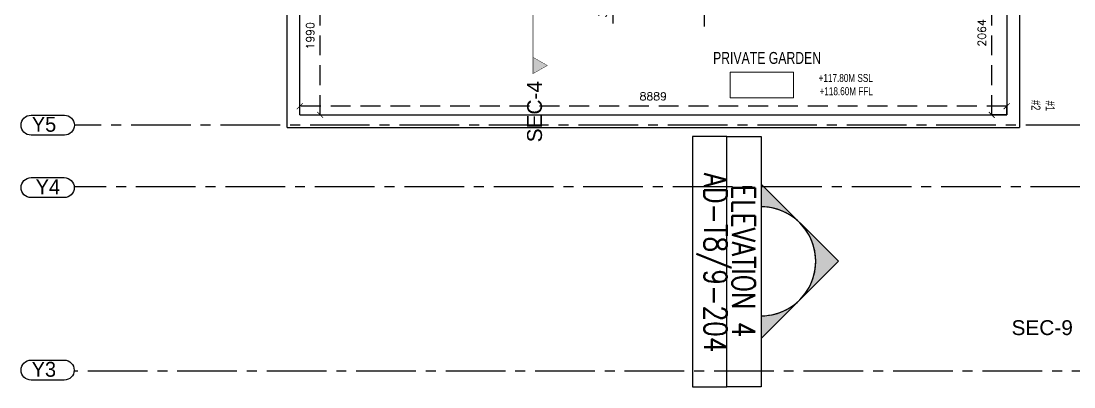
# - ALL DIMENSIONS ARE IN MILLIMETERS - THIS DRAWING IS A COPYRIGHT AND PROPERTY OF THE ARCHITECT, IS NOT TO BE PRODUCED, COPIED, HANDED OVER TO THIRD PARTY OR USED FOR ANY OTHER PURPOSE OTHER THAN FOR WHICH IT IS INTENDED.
# Model space of a CAD drawing. Header units: millimetres. Extents: x 1180970 to 1231451, y -5737889 to -5695638.
# Drawn here: x 1181487 to 1194726, y -5725096 to -5720489 of the extents above; entities that cross this region are included whole.
import ezdxf

# ---------------------------------------------------------------- set-up
doc = ezdxf.new("R2010")
doc.units = ezdxf.units.MM
doc.header["$LTSCALE"] = 1000
doc.header["$MEASUREMENT"] = 0
for name, pattern in [('AUDIT_D_120904163729-0', [0]), ('T8(T9 IS SIMILAR) - GROUND FLOOR - DIMENSION & TEXTING$0$HIDDEN', [0.375, 0.25, -0.125]), ('T8(T9 IS SIMILAR) - GROUND FLOOR ELEVATION$0$AUDIT_D_120904163729-0', [0]), ('T8(T9 IS SIMILAR) - GROUND FLOOR ELEVATION$1$HIDDEN', [0.375, 0.25, -0.125]), ('T8_PROFILE SECTIONS$0$HIDDEN', [0.375, 0.25, -0.125]), ('T8_PROFILE SECTIONS$0$PHANTOM2', [1.25, 0.625, -0.125, 0.125, -0.125, 0.125, -0.125]), ('T8_REFUGE COLUMNS$0$AUDIT_D_120904163729-0', [0]), ('T8_REFUGE COLUMNS$0$CENTER2', [1.125, 0.75, -0.125, 0.125, -0.125])]:
    doc.linetypes.add(name, pattern=pattern)
doc.layers.get('0').update_dxf_attribs({"linetype": 'AUDIT_D_120904163729-0'})
for name, color, linetype, lineweight in [('$0$a-Text', 4, 'Continuous', 0), ('T8(T9 IS SIMILAR) - GROUND FLOOR - DIMENSION & TEXTING$0$R0-18-10-2014-T1-1st Podium Floor Plan$0$Text', 2, 'Continuous', 0), ('T8(T9 IS SIMILAR) - GROUND FLOOR$0$D&W', 8, 'Continuous', 25)]:
    doc.layers.add(name, color=color, linetype=linetype, lineweight=lineweight)
for name, color, linetype in [('A-GARDEN PARTITION', 1, 'Continuous'), ('T8(T9 IS SIMILAR) - GROUND FLOOR - DIMENSION & TEXTING$0$A-DIMENSIONS', 2, 'T8(T9 IS SIMILAR) - GROUND FLOOR - DIMENSION & TEXTING$0$HIDDEN'), ('T8(T9 IS SIMILAR) - GROUND FLOOR - DIMENSION & TEXTING$0$T8_REFUGE COLUMNS$0$a-section line', 92, 'Continuous'), ('T8(T9 IS SIMILAR) - GROUND FLOOR ELEVATION$0$A-DIM', 1, 'T8(T9 IS SIMILAR) - GROUND FLOOR ELEVATION$0$AUDIT_D_120904163729-0'), ('T8_PROFILE SECTIONS$0$A-PROFILE SECTIONS', 81, 'T8_PROFILE SECTIONS$0$PHANTOM2'), ('T8_REFUGE COLUMNS$0$A-CENTERLINE', 193, 'T8_REFUGE COLUMNS$0$CENTER2'), ('T8_REFUGE COLUMNS$0$A-COLUMN GRID NUMBERING', 4, 'T8_REFUGE COLUMNS$0$AUDIT_D_120904163729-0'), ('T8_REFUGE COLUMNS$0$A-RCC COLS', 3, 'Continuous'), ('T8_REFUGE COLUMNS$0$A-SHEAR WALL THICKENING', 3, 'Continuous')]:
    doc.layers.add(name, color=color, linetype=linetype)
doc.styles.add('$0$ARIAL ARROW', font='swisscl.ttf')
doc.styles.add('T8(T9 IS SIMILAR) - GROUND FLOOR - DIMENSION & TEXTING$0$ARIAL ARROW', font='swisscl.ttf')
doc.styles.add('T8(T9 IS SIMILAR) - GROUND FLOOR - DIMENSION & TEXTING$0$Romans 1', font='romans.shx', dxfattribs={"height": 100})
doc.styles.add('T8(T9 IS SIMILAR) - GROUND FLOOR - DIMENSION & TEXTING$0$T8_REFUGE COLUMNS$0$TEXT1', font='simplex.shx', dxfattribs={"width": 0.8})
doc.styles.add('T8(T9 IS SIMILAR) - GROUND FLOOR ELEVATION$0$Romans 1', font='romans.shx', dxfattribs={"height": 100})
doc.styles.add('T8_PROFILE SECTIONS$0$arial', font='sanss___.ttf')
doc.styles.add('T8_REFUGE COLUMNS$0$STANDARD', font='GOTHIC.TTF')
doc.dimstyles.new('T8(T9 IS SIMILAR) - GROUND FLOOR - DIMENSION & TEXTING$0$ALPINE S', dxfattribs={"dimscale": 0, "dimtxt": 100, "dimasz": 75, "dimexe": 0, "dimexo": 0, "dimgap": 75, "dimtad": 1, "dimdec": 0, "dimzin": 0, "dimdsep": 46, "dimtxsty": 'T8(T9 IS SIMILAR) - GROUND FLOOR - DIMENSION & TEXTING$0$Romans 1', "dimblk": 'T8(T9 IS SIMILAR) - GROUND FLOOR - DIMENSION & TEXTING$0$_ArchTick', "dimcen": 0.09, "dimclrd": 256, "dimclre": 256, "dimclrt": 7, "dimadec": 0, "dimazin": 0, "dimtfac": 1, "dimtdec": 0, "dimtofl": 0, "dimtmove": 1, "dimatfit": 0, "dimldrblk": 'T8(T9 IS SIMILAR) - GROUND FLOOR - DIMENSION & TEXTING$0$_Open90', "dimfxl": 1, "dimtolj": 1, "dimtzin": 0, "dimarcsym": 0})
doc.dimstyles.new('T8(T9 IS SIMILAR) - GROUND FLOOR ELEVATION$0$ALPINE S', dxfattribs={"dimscale": 0, "dimtxt": 100, "dimasz": 75, "dimexe": 0, "dimexo": 0, "dimgap": 75, "dimtad": 1, "dimdec": 0, "dimzin": 0, "dimdsep": 46, "dimtxsty": 'T8(T9 IS SIMILAR) - GROUND FLOOR ELEVATION$0$Romans 1', "dimblk": 'T8(T9 IS SIMILAR) - GROUND FLOOR ELEVATION$0$_ArchTick', "dimcen": 0.09, "dimclrd": 256, "dimclre": 256, "dimclrt": 7, "dimadec": 0, "dimazin": 0, "dimtfac": 1, "dimtdec": 0, "dimtofl": 0, "dimtmove": 1, "dimatfit": 0, "dimldrblk": 'T8(T9 IS SIMILAR) - GROUND FLOOR ELEVATION$0$_Open90', "dimfxl": 1, "dimtolj": 1, "dimtzin": 0, "dimarcsym": 0})

# ---------------------------------------------------------------- blocks, each defined once
blk = doc.blocks.new('T8_REFUGE COLUMNS$0$A$C277F3394')
at = {"layer": 'T8_REFUGE COLUMNS$0$A-SHEAR WALL THICKENING', "linetype": 'ByBlock', "true_color": 0xa3a3a3}
h = blk.add_hatch(color=253, dxfattribs=at)
h.dxf.hatch_style = 1
h.paths.add_polyline_path([(-4335.522911370731, 11025.223679021), (-3660.522911367706, 11025.223679021), (-3660.522911367706, 11125.223679021), (-4335.522911370731, 11125.223679021)])
h = blk.add_hatch(color=253, dxfattribs=at)
h.dxf.hatch_style = 1
h.paths.add_polyline_path([(6019.804574579932, 11025.00000014435), (6694.804574582959, 11025.00000014435), (6694.804574582959, 11125.00000014435), (6019.804574579932, 11125.00000014435)])
h = blk.add_hatch(color=253, dxfattribs=at)
h.dxf.hatch_style = 1
h.paths.add_polyline_path([(-4335.522911370731, 8675.223679020999), (-4135.522911370731, 8675.223679020999), (-4135.522911370731, 9025.223679020999), (-4335.522911370731, 9025.223679020999)])
h = blk.add_hatch(color=253, dxfattribs=at)
h.dxf.hatch_style = 1
h.paths.add_polyline_path([(6494.804574582959, 8675.000000003725), (6694.804574582959, 8675.000000003725), (6694.804574582959, 9025.000000003729), (6494.804574582959, 9025.000000003729)])
h = blk.add_hatch(color=253, dxfattribs=at)
h.dxf.hatch_style = 1
h.paths.add_polyline_path([(-8060.344020128715, -385.5002554934472), (-8160.195425417041, -385.5002554934472), (-8160.195425417041, 90.83558801654726), (-8060.344020128715, 90.83558801654726)])
h = blk.add_hatch(color=253, dxfattribs=at)
h.dxf.hatch_style = 1
h.paths.add_polyline_path([(-4335.32748595369, 0), (-4135.32748595369, 0), (-4135.32748595369, -350), (-4335.32748595369, -350)])
h = blk.add_hatch(color=253, dxfattribs=at)
h.dxf.hatch_style = 1
h.paths.add_polyline_path([(6495, 0.2236790172755718), (6695, 0.2236790172755718), (6695, -349.7763209827244), (6495, -349.7763209827244)])
h = blk.add_hatch(color=253, dxfattribs=at)
h.dxf.hatch_style = 1
h.paths.add_polyline_path([(10420.34402012825, -385.5002554934472), (10520.19542541657, -385.5002554934472), (10520.19542541657, 90.83558801654726), (10420.34402012825, 90.83558801654726)])
h = blk.add_hatch(color=253, dxfattribs=at)
h.dxf.hatch_style = 1
h.paths.add_polyline_path([(-10710.19542702683, -184.9999999934807), (-10910.19542702683, -184.9999999934807), (-10910.19542702683, -384.9999999934807), (-10710.19542702683, -384.9999999934807)])
h = blk.add_hatch(color=253, dxfattribs=at)
h.dxf.hatch_style = 1
h.paths.add_polyline_path([(13070.19542702636, -184.9999999934807), (13270.19542702637, -184.9999999934807), (13270.19542702637, -384.9999999934807), (13070.19542702636, -384.9999999934807)])
h = blk.add_hatch(color=253, dxfattribs=at)
h.dxf.hatch_style = 1
h.paths.add_polyline_path([(-4335.32748595369, -2350), (-3660.327485950664, -2350), (-3660.327485950664, -2450), (-4335.32748595369, -2450)])
h = blk.add_hatch(color=253, dxfattribs=at)
h.dxf.hatch_style = 1
h.paths.add_polyline_path([(6019.999999996972, -2349.776321123354), (6695, -2349.776321123354), (6695, -2449.776321123354), (6019.999999996972, -2449.776321123354)])
at = {"layer": 'T8_REFUGE COLUMNS$0$A-SHEAR WALL THICKENING', "linetype": 'ByBlock'}
for points in [[(-4335.522911370731, 11025.223679021), (-3660.522911367706, 11025.223679021), (-3660.522911367706, 11125.223679021), (-4335.522911370731, 11125.223679021)], [(6019.804574579932, 11025.00000014435), (6694.804574582959, 11025.00000014435), (6694.804574582959, 11125.00000014435), (6019.804574579932, 11125.00000014435)], [(-4335.522911370731, 8675.223679020999), (-4135.522911370731, 8675.223679020999), (-4135.522911370731, 9025.223679020999), (-4335.522911370731, 9025.223679020999)], [(6494.804574582959, 8675.000000003725), (6694.804574582959, 8675.000000003725), (6694.804574582959, 9025.000000003729), (6494.804574582959, 9025.000000003729)], [(-8060.344020128715, -385.5002554934472), (-8160.195425417041, -385.5002554934472), (-8160.195425417041, 90.83558801654726), (-8060.344020128715, 90.83558801654726)], [(-4335.32748595369, 0), (-4135.32748595369, 0), (-4135.32748595369, -350), (-4335.32748595369, -350)], [(6495, 0.2236790172755718), (6695, 0.2236790172755718), (6695, -349.7763209827244), (6495, -349.7763209827244)], [(10420.34402012825, -385.5002554934472), (10520.19542541657, -385.5002554934472), (10520.19542541657, 90.83558801654726), (10420.34402012825, 90.83558801654726)], [(-10710.19542702683, -184.9999999934807), (-10910.19542702683, -184.9999999934807), (-10910.19542702683, -384.9999999934807), (-10710.19542702683, -384.9999999934807)], [(13070.19542702636, -184.9999999934807), (13270.19542702637, -184.9999999934807), (13270.19542702637, -384.9999999934807), (13070.19542702636, -384.9999999934807)], [(-4335.32748595369, -2350), (-3660.327485950664, -2350), (-3660.327485950664, -2450), (-4335.32748595369, -2450)], [(6019.999999996972, -2349.776321123354), (6695, -2349.776321123354), (6695, -2449.776321123354), (6019.999999996972, -2449.776321123354)]]:
    blk.add_lwpolyline(points, close=True, dxfattribs=at)
blk = doc.blocks.new('T8_REFUGE COLUMNS$0$A$C46A13422')
at = {"layer": 'T8_REFUGE COLUMNS$0$A-SHEAR WALL THICKENING', "linetype": 'ByBlock'}
blk.add_blockref('T8_REFUGE COLUMNS$0$A$C277F3394', (-5609.804574582027, -7500.000000004657), dxfattribs=at)
blk = doc.blocks.new('T8_REFUGE COLUMNS')
at = {"layer": 'T8_REFUGE COLUMNS$0$A-CENTERLINE'}
for p, q in [((1190082.069074492, -5720558.787659313), (1190082.069074492, -5698299.636913835)), ((1217370.295760799, -5721799.863253403), (1182156.903157666, -5721799.863253403)), ((1217431.825082135, -5722574.863446036), (1182156.903157666, -5722574.863446036)), ((1217951.315823076, -5724897.361309979), (1182156.903157666, -5724897.361309979))]:
    blk.add_line(p, q, dxfattribs=at)
at = {"layer": 'T8_REFUGE COLUMNS$0$A-COLUMN GRID NUMBERING', "linetype": 'ByBlock'}
for points in [[(1181612.657248928, -5721925.683273799, -1), (1181612.657248928, -5721674.043233011), (1182031.083137271, -5721674.043233007, -1), (1182031.083137271, -5721925.683273798)], [(1181612.657248928, -5722712.633021065, -1), (1181612.657248928, -5722460.992980273), (1182029.344776139, -5722460.992980273, -1), (1182029.344776139, -5722712.633021062)], [(1181612.657248928, -5725009.820052503, -1), (1181612.657248928, -5724758.180011713), (1182028.897883949, -5724758.18001171, -1), (1182028.897883949, -5725009.820052499)]]:
    blk.add_lwpolyline(points, format="xyb", close=True, dxfattribs=at)
at = {"layer": 'T8_REFUGE COLUMNS$0$A-RCC COLS', "linetype": 'ByBlock'}
blk.add_blockref('T8_REFUGE COLUMNS$0$A$C46A13422', (1210702.069074491, -5711724.863253396), dxfattribs=at)
at = {"layer": 'T8_REFUGE COLUMNS$0$A-COLUMN GRID NUMBERING', "linetype": 'ByBlock', "char_height": 187.5, "attachment_point": 1, "style": 'T8_REFUGE COLUMNS$0$STANDARD'}
for s, insert in [('Y5', (1181622.356852018, -5721695.954098048)), ('Y4', (1181670.410896886, -5722482.903845312)), ('Y3', (1181620.171598696, -5724780.090876752))]:
    blk.add_mtext_dynamic_manual_height_columns(s, width=444.6849770843982, gutter_width=500, heights=[0], dxfattribs=dict(at, insert=insert))
blk = doc.blocks.new('T8(T9 IS SIMILAR) - GROUND FLOOR ELEVATION$0$_ArchTick')
at = {"color": 0, "linetype": 'ByBlock', "const_width": 0.15}
blk.add_lwpolyline([(-0.5, -0.5), (0.5, 0.5)], dxfattribs=at)
blk = doc.blocks.new('*D310')
at = {"layer": 'T8(T9 IS SIMILAR) - GROUND FLOOR ELEVATION$0$A-DIM', "lineweight": -2, "transparency": 16777216}
for p, q in [((1189215.049947675, -5719683.513847708), (1189215.049947675, -5719608.513847708)), ((1189215.049947675, -5719683.513847708), (1189215.049947675, -5719983.513847708)), ((1189215.049947675, -5719833.513847708), (1188927.549947675, -5720112.124184029)), ((1189215.049947675, -5719983.513847708), (1189215.049947675, -5720058.513847708)), ((1188927.549947675, -5720112.124184029), (1188927.549947675, -5720519.267041173))]:
    blk.add_line(p, q, dxfattribs=at)
at = {"layer": 'T8(T9 IS SIMILAR) - GROUND FLOOR ELEVATION$0$A-DIM', "linetype": 'T8(T9 IS SIMILAR) - GROUND FLOOR ELEVATION$1$HIDDEN', "lineweight": -2, "transparency": 16777216}
for p, q in [((1189482.742257989, -5719683.513847708), (1189215.049947675, -5719683.513847708)), ((1189482.742257988, -5719983.513847708), (1189215.049947675, -5719983.513847708))]:
    blk.add_line(p, q, dxfattribs=at)
at = {"layer": 'T8(T9 IS SIMILAR) - GROUND FLOOR ELEVATION$0$A-DIM', "linetype": 'ByBlock', "lineweight": -2, "transparency": 16777216, "xscale": 75, "yscale": 75, "zscale": 75}
for p, rotation in [((1189215.049947675, -5719683.513847708), 270), ((1189215.049947675, -5719983.513847708), 90)]:
    blk.add_blockref('T8(T9 IS SIMILAR) - GROUND FLOOR ELEVATION$0$_ArchTick', p, dxfattribs=dict(at, rotation=rotation))
at = {"layer": 'T8(T9 IS SIMILAR) - GROUND FLOOR ELEVATION$0$A-DIM', "color": 7, "linetype": 'ByBlock', "transparency": 16777216, "insert": (1188802.549947676, -5720315.6956126), "char_height": 100, "attachment_point": 5, "rotation": 90, "style": 'T8(T9 IS SIMILAR) - GROUND FLOOR ELEVATION$0$Romans 1'}
blk.add_mtext('\\A1;300', dxfattribs=at)
blk = doc.blocks.new('T8(T9 IS SIMILAR) - GROUND FLOOR ELEVATION$0$_Open90')
at = {"color": 0, "linetype": 'ByBlock', "lineweight": -2}
for p, q in [((0, 0), (-1, 0)), ((-0.5, 0.5), (0, 0)), ((0, 0), (-0.5, -0.5))]:
    blk.add_line(p, q, dxfattribs=at)
blk = doc.blocks.new('T8(T9 IS SIMILAR) - GROUND FLOOR - DIMENSION & TEXTING$0$_ArchTick')
at = {"color": 0, "linetype": 'ByBlock', "const_width": 0.15}
blk.add_lwpolyline([(-0.5, -0.5), (0.5, 0.5)], dxfattribs=at)
blk = doc.blocks.new('*D507')
at = {"layer": 'T8(T9 IS SIMILAR) - GROUND FLOOR - DIMENSION & TEXTING$0$A-DIMENSIONS', "linetype": 'T8(T9 IS SIMILAR) - GROUND FLOOR - DIMENSION & TEXTING$0$HIDDEN', "lineweight": -2, "transparency": 16777216}
for p, q in [((1193880.596337204, -5719606.468376857), (1193693, -5719606.468376857)), ((1193880.593045559, -5721670.729842456), (1193693, -5721670.729842456))]:
    blk.add_line(p, q, dxfattribs=at)
at = {"layer": 'T8(T9 IS SIMILAR) - GROUND FLOOR - DIMENSION & TEXTING$0$A-DIMENSIONS', "lineweight": -2, "transparency": 16777216}
blk.add_line((1193693, -5721670.729842456), (1193693, -5719606.468376857), dxfattribs=at)
at = {"layer": 'T8(T9 IS SIMILAR) - GROUND FLOOR - DIMENSION & TEXTING$0$A-DIMENSIONS', "linetype": 'ByBlock', "lineweight": -2, "transparency": 16777216, "xscale": 75, "yscale": 75, "zscale": 75}
for p, rotation in [((1193693, -5719606.468376857), 90), ((1193693, -5721670.729842456), 270)]:
    blk.add_blockref('T8(T9 IS SIMILAR) - GROUND FLOOR - DIMENSION & TEXTING$0$_ArchTick', p, dxfattribs=dict(at, rotation=rotation))
at = {"layer": 'T8(T9 IS SIMILAR) - GROUND FLOOR - DIMENSION & TEXTING$0$A-DIMENSIONS', "color": 7, "linetype": 'ByBlock', "transparency": 16777216, "insert": (1193568.000000001, -5720638.599109657), "char_height": 100, "attachment_point": 5, "rotation": 90, "style": 'T8(T9 IS SIMILAR) - GROUND FLOOR - DIMENSION & TEXTING$0$Romans 1'}
blk.add_mtext('\\A1;2064', dxfattribs=at)
blk = doc.blocks.new('T8(T9 IS SIMILAR) - GROUND FLOOR - DIMENSION & TEXTING$0$_Open90')
at = {"color": 0, "linetype": 'ByBlock', "lineweight": -2}
for p, q in [((0, 0), (-1, 0)), ((-0.5, 0.5), (0, 0)), ((0, 0), (-0.5, -0.5))]:
    blk.add_line(p, q, dxfattribs=at)
blk = doc.blocks.new('*D508')
at = {"layer": 'T8(T9 IS SIMILAR) - GROUND FLOOR - DIMENSION & TEXTING$0$A-DIMENSIONS', "linetype": 'T8(T9 IS SIMILAR) - GROUND FLOOR - DIMENSION & TEXTING$0$HIDDEN', "lineweight": -2, "transparency": 16777216}
for p, q in [((1184991.151294106, -5721670.729836603), (1184991.151294106, -5721562.5)), ((1193880.593045559, -5721670.729842456), (1193880.593045559, -5721562.5))]:
    blk.add_line(p, q, dxfattribs=at)
at = {"layer": 'T8(T9 IS SIMILAR) - GROUND FLOOR - DIMENSION & TEXTING$0$A-DIMENSIONS', "lineweight": -2, "transparency": 16777216}
blk.add_line((1193880.593045559, -5721562.5), (1184991.151294106, -5721562.5), dxfattribs=at)
at = {"layer": 'T8(T9 IS SIMILAR) - GROUND FLOOR - DIMENSION & TEXTING$0$A-DIMENSIONS', "linetype": 'ByBlock', "lineweight": -2, "transparency": 16777216, "xscale": 75, "yscale": 75, "zscale": 75, "rotation": 180}
blk.add_blockref('T8(T9 IS SIMILAR) - GROUND FLOOR - DIMENSION & TEXTING$0$_ArchTick', (1184991.151294106, -5721562.5), dxfattribs=at)
at = {"layer": 'T8(T9 IS SIMILAR) - GROUND FLOOR - DIMENSION & TEXTING$0$A-DIMENSIONS', "linetype": 'ByBlock', "lineweight": -2, "transparency": 16777216, "xscale": 75, "yscale": 75, "zscale": 75}
blk.add_blockref('T8(T9 IS SIMILAR) - GROUND FLOOR - DIMENSION & TEXTING$0$_ArchTick', (1193880.593045559, -5721562.5), dxfattribs=at)
at = {"layer": 'T8(T9 IS SIMILAR) - GROUND FLOOR - DIMENSION & TEXTING$0$A-DIMENSIONS', "color": 7, "linetype": 'ByBlock', "transparency": 16777216, "insert": (1189435.872169833, -5721437.5), "char_height": 100, "attachment_point": 5, "style": 'T8(T9 IS SIMILAR) - GROUND FLOOR - DIMENSION & TEXTING$0$Romans 1'}
blk.add_mtext('\\A1;8889', dxfattribs=at)
blk = doc.blocks.new('*D509')
at = {"layer": 'T8(T9 IS SIMILAR) - GROUND FLOOR - DIMENSION & TEXTING$0$A-DIMENSIONS', "linetype": 'T8(T9 IS SIMILAR) - GROUND FLOOR - DIMENSION & TEXTING$0$HIDDEN', "lineweight": -2, "transparency": 16777216}
for p, q in [((1184991.151293825, -5719680.453776211), (1185248, -5719680.453776211)), ((1184991.151294107, -5721670.729836603), (1185248, -5721670.729836603))]:
    blk.add_line(p, q, dxfattribs=at)
at = {"layer": 'T8(T9 IS SIMILAR) - GROUND FLOOR - DIMENSION & TEXTING$0$A-DIMENSIONS', "lineweight": -2, "transparency": 16777216}
blk.add_line((1185248, -5721670.729836603), (1185248, -5719680.453776211), dxfattribs=at)
at = {"layer": 'T8(T9 IS SIMILAR) - GROUND FLOOR - DIMENSION & TEXTING$0$A-DIMENSIONS', "linetype": 'ByBlock', "lineweight": -2, "transparency": 16777216, "xscale": 75, "yscale": 75, "zscale": 75}
for p, rotation in [((1185248, -5719680.453776211), 90), ((1185248, -5721670.729836603), 270)]:
    blk.add_blockref('T8(T9 IS SIMILAR) - GROUND FLOOR - DIMENSION & TEXTING$0$_ArchTick', p, dxfattribs=dict(at, rotation=rotation))
at = {"layer": 'T8(T9 IS SIMILAR) - GROUND FLOOR - DIMENSION & TEXTING$0$A-DIMENSIONS', "color": 7, "linetype": 'ByBlock', "transparency": 16777216, "insert": (1185123.000000001, -5720675.591806406), "char_height": 100, "attachment_point": 5, "rotation": 90, "style": 'T8(T9 IS SIMILAR) - GROUND FLOOR - DIMENSION & TEXTING$0$Romans 1'}
blk.add_mtext('\\A1;1990', dxfattribs=at)
blk = doc.blocks.new('T8_PROFILE SECTIONS$0$MH')
at = {"layer": 'T8_PROFILE SECTIONS$0$A-PROFILE SECTIONS', "linetype": 'T8_PROFILE SECTIONS$0$HIDDEN', "ltscale": 2}
h = blk.add_hatch(color=256, dxfattribs=at)
h.dxf.hatch_style = 1
h.paths.add_polyline_path([(1140339.124311035, -5697424.813746018), (1140519.916375025, -5697528.064234672), (1140339.124311035, -5697631.314723325)])
at = {"layer": 'T8_PROFILE SECTIONS$0$A-PROFILE SECTIONS', "linetype": 'T8_PROFILE SECTIONS$0$HIDDEN', "ltscale": 2, "const_width": 5}
blk.add_lwpolyline([(1140339.124311035, -5697424.813746018), (1140339.124311035, -5697424.813746018), (1140519.916375025, -5697528.064234672), (1140339.124311035, -5697631.314723325)], close=True, dxfattribs=at)
blk.add_lwpolyline([(1140339.124311035, -5697424.813746018), (1140339.124311035, -5700565.721602575)], dxfattribs=at)
blk = doc.blocks.new('PROFILE SECTION LINE T9')
at = {"layer": 'T8_PROFILE SECTIONS$0$A-PROFILE SECTIONS', "linetype": 'ByBlock', "xscale": -1, "rotation": 180}
blk.add_blockref('T8_PROFILE SECTIONS$0$MH', (-1138132.965261716, -5706961.232948824, 0.0243255186329129), dxfattribs=at)
at = {"layer": 'T8_PROFILE SECTIONS$0$A-PROFILE SECTIONS', "linetype": 'ByBlock', "insert": (2131.673951148987, -9629.17255948484, 0.0243255186329129), "char_height": 187.5, "attachment_point": 3, "rotation": 90, "style": 'T8_PROFILE SECTIONS$0$arial'}
blk.add_mtext_dynamic_manual_height_columns('SEC-4', width=301.3344262428582, gutter_width=500, heights=[0], dxfattribs=at)
at = {"layer": 'T8_PROFILE SECTIONS$0$A-PROFILE SECTIONS', "linetype": 'ByBlock', "insert": (8994.59142500395, -12639.84241609182, 0.0243255186329129), "char_height": 187.5, "attachment_point": 3, "style": 'T8_PROFILE SECTIONS$0$arial'}
blk.add_mtext_dynamic_manual_height_columns('SEC-9', width=301.3344262428582, gutter_width=500, heights=[0], dxfattribs=at)
blk = doc.blocks.new('T8(T9 IS SIMILAR) - GROUND FLOOR ELEVATION')
at = {"layer": 'T8(T9 IS SIMILAR) - GROUND FLOOR ELEVATION$0$A-DIM', "linetype": 'ByBlock'}
dim = blk.add_linear_dim(base=(1189215.049947675, -5719983.513847708), p1=(1189482.742257989, -5719683.513847708, -0.0243255186329129), p2=(1189482.742257988, -5719983.513847708), angle=90, dimstyle='T8(T9 IS SIMILAR) - GROUND FLOOR ELEVATION$0$ALPINE S', override={"dimscale": 1, "dimfxl": 5, "dimarcsym": 1}, dxfattribs=at)
dim.commit()
dim.dimension.update_dxf_attribs({"geometry": '*D310', "text_midpoint": (1188927.549947676, -5720187.124184029), "dimtype": 128})
blk = doc.blocks.new('T8(T9 IS SIMILAR) - GROUND FLOOR')
at = {"layer": 'T8(T9 IS SIMILAR) - GROUND FLOOR$0$D&W', "linetype": 'ByBlock'}
blk.add_blockref('T8_REFUGE COLUMNS', (0, 0), dxfattribs=at)
blk.add_blockref('T8(T9 IS SIMILAR) - GROUND FLOOR ELEVATION', (0, 0), dxfattribs=at)
blk = doc.blocks.new('T8(T9 IS SIMILAR) - GROUND FLOOR - DIMENSION & TEXTING')
at = {"layer": 'T8(T9 IS SIMILAR) - GROUND FLOOR - DIMENSION & TEXTING$0$T8_REFUGE COLUMNS$0$a-section line', "extrusion": (-1.108004e-09, -6.5e-15, 1)}
h = blk.add_hatch(color=8, dxfattribs=at)
edge = h.paths.add_edge_path()
edge.add_line((1190793.902388747, -5724200.304027257), (1190793.902388753, -5724484.371688391))
edge.add_line((1190793.902388753, -5724484.371688391), (1191763.770049969, -5723514.504027152))
edge.add_line((1191763.77004997, -5723514.50402715), (1190793.902388738, -5722544.636365945))
edge.add_line((1190793.902388736, -5722544.636365946), (1190793.902388742, -5722828.704027083))
edge.add_ellipse((1190793.902388745, -5723514.504027169), major_axis=(484.9338306081196, 484.9338306178917), ratio=0.9999999999999923, start_angle=-134.99999999999972, end_angle=45.00000000000023, ccw=False)
at = {"layer": 'T8(T9 IS SIMILAR) - GROUND FLOOR - DIMENSION & TEXTING$0$R0-18-10-2014-T1-1st Podium Floor Plan$0$Text', "elevation": -0.3875931785049976}
blk.add_lwpolyline([(1190404.885329674, -5721131.300008408), (1191201.39206279, -5721131.300008408), (1191201.39206279, -5721456.644218562), (1190404.885329674, -5721456.644218562)], close=True, dxfattribs=at)
at = {"layer": 'T8(T9 IS SIMILAR) - GROUND FLOOR - DIMENSION & TEXTING$0$T8_REFUGE COLUMNS$0$a-section line', "linetype": 'Continuous'}
for p, q in [((1190361.902388546, -5721945.124712255, 0.4895620210259393), (1189929.902388483, -5721945.124712269, 0.4895615423814111)), ((1189929.902388483, -5721945.124712269, 0.4895615423814111), (1189929.902388667, -5725096.190677311, 0.4895615424421208)), ((1190361.902388734, -5725096.190677297, 0.4895620210865574), (1190361.902388546, -5721945.124712255, 0.4895620210259393)), ((1190361.902388734, -5725096.190677297, 0.4895620210865574), (1190361.902388546, -5721945.124712255, 0.4895620210259393)), ((1190361.902388546, -5721945.124712255, 0.4895620210259393), (1190793.902388619, -5721945.124712207, 0.4895624997441502)), ((1190793.902388619, -5721945.124712207, 0.4895624997441502), (1190793.9023888, -5725096.190677283, 0.4895624997310878)), ((1191763.770050015, -5723514.50402726, 0.4895635743113104), (1190793.902388777, -5722544.636366035, 0.489562499748786)), ((1190793.902388803, -5724484.371688503, 0.4895624997423308), (1191763.770050015, -5723514.50402726, 0.4895635743113104)), ((1189929.902388619, -5724200.304027386, 0.4895615424151653), (1189929.902388626, -5724484.371688532, 0.4895615424383801)), ((1189929.902388667, -5725096.190677311, 0.4895615424421208), (1190361.902388734, -5725096.190677297, 0.4895620210865574)), ((1190793.9023888, -5725096.190677283, 0.4895624997310878), (1190361.902388734, -5725096.190677297, 0.4895620210865574))]:
    blk.add_line(p, q, dxfattribs=at)
at = {"layer": 'T8(T9 IS SIMILAR) - GROUND FLOOR - DIMENSION & TEXTING$0$T8_REFUGE COLUMNS$0$a-section line', "extrusion": (-1.108003977709306e-09, -6.477709306842599e-15, 0.9999999999999999)}
blk.add_ellipse((1190793.902388794, -5723514.504027287, 0.4895624997483385), major_axis=(484.933830608124, 484.9338306178949, 5.373117545000002e-07), ratio=0.9999999999999872, start_param=3.926990816987247, end_param=7.06858347057704, dxfattribs=at)
at = {"layer": 'T8(T9 IS SIMILAR) - GROUND FLOOR - DIMENSION & TEXTING$0$T8_REFUGE COLUMNS$0$a-section line', "linetype": 'Continuous', "extrusion": (-1.108003980729284e-09, -6.519270715892508e-15, 1)}
blk.add_ellipse((1190793.902388794, -5723514.504027287, 0.4895624997483385), major_axis=(484.9338306178887, -484.933830608118, 5.373054533e-07), ratio=0.9999999999999856, start_param=5.497787143782129, end_param=8.639379797371923, dxfattribs=at)
at = {"layer": 'T8(T9 IS SIMILAR) - GROUND FLOOR - DIMENSION & TEXTING$0$R0-18-10-2014-T1-1st Podium Floor Plan$0$Text', "insert": (1192197.209332696, -5721424.216093719, -0.3875931785049976), "char_height": 100, "width": 1799.989081737371, "attachment_point": 9, "style": 'T8(T9 IS SIMILAR) - GROUND FLOOR - DIMENSION & TEXTING$0$ARIAL ARROW'}
blk.add_mtext('+117.80M SSL\\P+118.60M FFL', dxfattribs=at)
at = {"layer": 'T8(T9 IS SIMILAR) - GROUND FLOOR - DIMENSION & TEXTING$0$R0-18-10-2014-T1-1st Podium Floor Plan$0$Text', "char_height": 114.75, "width": 1250.498161671036, "attachment_point": 3, "rotation": 270, "style": 'T8(T9 IS SIMILAR) - GROUND FLOOR - DIMENSION & TEXTING$0$ARIAL ARROW'}
for s, insert in [('#2', (1194304.970310467, -5721614.103534182, 0.0085139315215195)), ('#1', (1194484.727547204, -5721623.008862591, 0.0085139315215195))]:
    blk.add_mtext(s, dxfattribs=dict(at, insert=insert))
at = {"layer": 'T8(T9 IS SIMILAR) - GROUND FLOOR - DIMENSION & TEXTING$0$T8_REFUGE COLUMNS$0$a-section line', "extrusion": (-1.108004e-09, 6.5e-15, 1), "char_height": 288.0000000000001, "width": 3463.413954958072, "attachment_point": 5, "style": 'T8(T9 IS SIMILAR) - GROUND FLOOR - DIMENSION & TEXTING$0$T8_REFUGE COLUMNS$0$TEXT1'}
for s, insert, text_direction in [('AD-T8/9-204', (1190171.307598486, -5723532.304292109, 0.489561778261079), (5.79839e-11, -1, 6.5e-15)), ('ELEVATION 4', (1190574.596736496, -5723510.523218042, 0.4895622567256054), (5.79837e-11, -1, 6.5e-15))]:
    blk.add_mtext(s, dxfattribs=dict(at, insert=insert, text_direction=text_direction))
at = {"layer": 'T8(T9 IS SIMILAR) - GROUND FLOOR - DIMENSION & TEXTING$0$A-DIMENSIONS', "linetype": 'ByBlock'}
for base, p1, p2, picture, middle in [((1185248, -5719680.453776211), (1184991.151294107, -5721670.729836603, -4.861307630955547), (1184991.151293825, -5719680.453776211, -4.861307630955547), '*D509', (1185123.000000001, -5720675.591806406)), ((1193693, -5719606.468376857), (1193880.593045559, -5721670.729842456, -4.861307630955547), (1193880.596337204, -5719606.468376857, -4.861307630955547), '*D507', (1193568.000000001, -5720638.599109657))]:
    dim = blk.add_linear_dim(base=base, p1=p1, p2=p2, angle=90, dimstyle='T8(T9 IS SIMILAR) - GROUND FLOOR - DIMENSION & TEXTING$0$ALPINE S', override={"dimscale": 1, "dimfxl": 5, "dimarcsym": 1}, dxfattribs=at)
    dim.commit()
    dim.dimension.update_dxf_attribs({"geometry": picture, "text_midpoint": middle})
dim = blk.add_linear_dim(base=(1184991.151294106, -5721562.5), p1=(1193880.593045559, -5721670.729842456, -4.861307630955547), p2=(1184991.151294106, -5721670.729836603, -4.861307630955547), dimstyle='T8(T9 IS SIMILAR) - GROUND FLOOR - DIMENSION & TEXTING$0$ALPINE S', override={"dimscale": 1, "dimfxl": 5, "dimarcsym": 1}, dxfattribs=at)
dim.commit()
dim.dimension.update_dxf_attribs({"geometry": '*D508', "text_midpoint": (1189435.872169833, -5721437.5)})

msp = doc.modelspace()

# ---------------------------------------------------------------- block references
at = {"linetype": 'ByBlock'}
msp.add_blockref('T8(T9 IS SIMILAR) - GROUND FLOOR', (0, 0), dxfattribs=at)

# ---------------------------------------------------------------- next in the draw order: block references
msp.add_blockref('T8(T9 IS SIMILAR) - GROUND FLOOR - DIMENSION & TEXTING', (0, 0), dxfattribs=at)

# ---------------------------------------------------------------- next in the draw order: linework, layer by layer
at = {"layer": 'A-GARDEN PARTITION'}
for p, q in [((1193880.596337204, -5719606.468376857, -4.861307630955547), (1193880.593045559, -5721670.729842456, -4.861307630955547)), ((1194040.596365026, -5719589.019797651, -4.861307630955547), (1194040.592790424, -5721830.72984256, -4.861307630955547)), ((1184831.151294128, -5721830.729836495, -4.861307630955547), (1184831.151293825, -5719680.453776233, -4.861307630955547)), ((1184991.151294107, -5721670.729836603, -4.861307630955547), (1184991.151293825, -5719680.453776211, -4.861307630955547)), ((1184991.151294106, -5721670.729836603, -4.861307630955547), (1193880.593045559, -5721670.729842456, -4.861307630955547)), ((1184831.151294128, -5721830.729836495, -4.861307630955547), (1194040.592790424, -5721830.72984256, -4.861307630955547))]:
    msp.add_line(p, q, dxfattribs=at)

# ---------------------------------------------------------------- next in the draw order: block references
at = {"layer": 'T8_PROFILE SECTIONS$0$A-PROFILE SECTIONS', "linetype": 'ByBlock'}
msp.add_blockref('PROFILE SECTION LINE T9', (1185718.170276827, -5711615.764854527, -0.0243255186329129), dxfattribs=at)

# ---------------------------------------------------------------- next in the draw order: texts
at = {"layer": '$0$a-Text', "linetype": 'ByBlock', "insert": (1190188.276730671, -5720879.17535391), "char_height": 150, "width": 3499.365512000397, "attachment_point": 1, "style": '$0$ARIAL ARROW'}
msp.add_mtext('PRIVATE GARDEN', dxfattribs=at)

doc.saveas('drawing.dxf')
